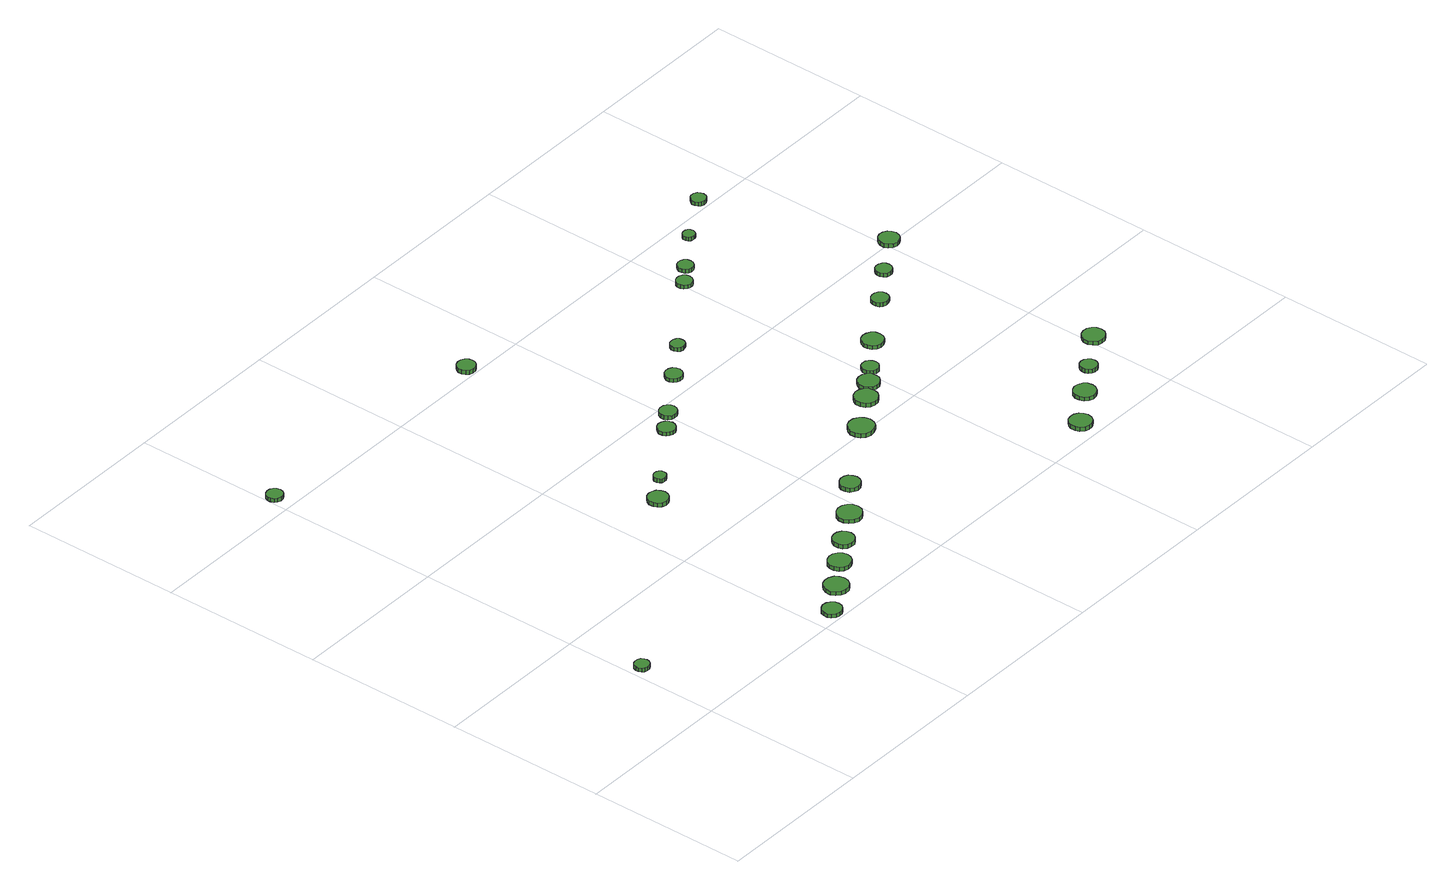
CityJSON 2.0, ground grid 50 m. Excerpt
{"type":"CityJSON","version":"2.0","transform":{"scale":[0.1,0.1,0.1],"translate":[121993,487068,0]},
"CityObjects":{
"tree1":{"type":"SolitaryVegetationObject","attributes":{"function":"something"},"geometry":[{"type":"MultiSurface","lod":"1","boundaries":[[[0,1,2,3,4,5,6,7,8,9,10,11,12,13,14]],[[15,16,17,18,19,20,21,22,23,24,25,26,27,28,29]],[[0,29,28,1]],[[1,28,27,2]],[[2,27,26,3]],[[3,26,25,4]],[[4,25,24,5]],[[5,24,23,6]],[[6,23,22,7]],[[7,22,21,8]],[[8,21,20,9]],[[9,20,19,10]],[[10,19,18,11]],[[11,18,17,12]],[[12,17,16,13]],[[13,16,15,14]],[[14,15,29,0]]]}]},
"tree2":{"type":"SolitaryVegetationObject","attributes":{"function":"something"},"geometry":[{"type":"MultiSurface","lod":"1","boundaries":[[[30,31,32,33,34,35,36,37,38,39,40,41,42,43,44]],[[45,46,47,48,49,50,51,52,53,54,55,56,57,58,59]],[[30,59,58,31]],[[31,58,57,32]],[[32,57,56,33]],[[33,56,55,34]],[[34,55,54,35]],[[35,54,53,36]],[[36,53,52,37]],[[37,52,51,38]],[[38,51,50,39]],[[39,50,49,40]],[[40,49,48,41]],[[41,48,47,42]],[[42,47,46,43]],[[43,46,45,44]],[[44,45,59,30]]]}]},
"tree3":{"type":"SolitaryVegetationObject","attributes":{"function":"something"},"geometry":[{"type":"MultiSurface","lod":"1","boundaries":[[[60,61,62,63,64,65,66,67,68,69,70,71,72,73,74]],[[75,76,77,78,79,80,81,82,83,84,85,86,87,88,89]],[[60,89,88,61]],[[61,88,87,62]],[[62,87,86,63]],[[63,86,85,64]],[[64,85,84,65]],[[65,84,83,66]],[[66,83,82,67]],[[67,82,81,68]],[[68,81,80,69]],[[69,80,79,70]],[[70,79,78,71]],[[71,78,77,72]],[[72,77,76,73]],[[73,76,75,74]],[[74,75,89,60]]]}]},
"tree4":{"type":"SolitaryVegetationObject","attributes":{"function":"something"},"geometry":[{"type":"MultiSurface","lod":"1","boundaries":[[[90,91,92,93,94,95,96,97,98,99,100,101,102,103,104]],[[105,106,107,108,109,110,111,112,113,114,115,116,117,118,119]],[[90,119,118,91]],[[91,118,117,92]],[[92,117,116,93]],[[93,116,115,94]],[[94,115,114,95]],[[95,114,113,96]],[[96,113,112,97]],[[97,112,111,98]],[[98,111,110,99]],[[99,110,109,100]],[[100,109,108,101]],[[101,108,107,102]],[[102,107,106,103]],[[103,106,105,104]],[[104,105,119,90]]]}]},
"tree5":{"type":"SolitaryVegetationObject","attributes":{"function":"something"},"geometry":[{"type":"MultiSurface","lod":"1","boundaries":[[[120,121,122,123,124,125,126,127,128,129,130,131,132,133,134]],[[135,136,137,138,139,140,141,142,143,144,145,146,147,148,149]],[[120,149,148,121]],[[121,148,147,122]],[[122,147,146,123]],[[123,146,145,124]],[[124,145,144,125]],[[125,144,143,126]],[[126,143,142,127]],[[127,142,141,128]],[[128,141,140,129]],[[129,140,139,130]],[[130,139,138,131]],[[131,138,137,132]],[[132,137,136,133]],[[133,136,135,134]],[[134,135,149,120]]]}]},
"tree6":{"type":"SolitaryVegetationObject","attributes":{"function":"something"},"geometry":[{"type":"MultiSurface","lod":"1","boundaries":[[[150,151,152,153,154,155,156,157,158,159,160,161,162,163,164]],[[165,166,167,168,169,170,171,172,173,174,175,176,177,178,179]],[[150,179,178,151]],[[151,178,177,152]],[[152,177,176,153]],[[153,176,175,154]],[[154,175,174,155]],[[155,174,173,156]],[[156,173,172,157]],[[157,172,171,158]],[[158,171,170,159]],[[159,170,169,160]],[[160,169,168,161]],[[161,168,167,162]],[[162,167,166,163]],[[163,166,165,164]],[[164,165,179,150]]]}]},
"tree7":{"type":"SolitaryVegetationObject","attributes":{"function":"something"},"geometry":[{"type":"MultiSurface","lod":"1","boundaries":[[[180,181,182,183,184,185,186,187,188,189,190,191,192,193,194]],[[195,196,197,198,199,200,201,202,203,204,205,206,207,208,209]],[[180,209,208,181]],[[181,208,207,182]],[[182,207,206,183]],[[183,206,205,184]],[[184,205,204,185]],[[185,204,203,186]],[[186,203,202,187]],[[187,202,201,188]],[[188,201,200,189]],[[189,200,199,190]],[[190,199,198,191]],[[191,198,197,192]],[[192,197,196,193]],[[193,196,195,194]],[[194,195,209,180]]]}]},
"tree8":{"type":"SolitaryVegetationObject","attributes":{"function":"something"},"geometry":[{"type":"MultiSurface","lod":"1","boundaries":[[[210,211,212,213,214,215,216,217,218,219,220,221,222,223,224]],[[225,226,227,228,229,230,231,232,233,234,235,236,237,238,239]],[[210,239,238,211]],[[211,238,237,212]],[[212,237,236,213]],[[213,236,235,214]],[[214,235,234,215]],[[215,234,233,216]],[[216,233,232,217]],[[217,232,231,218]],[[218,231,230,219]],[[219,230,229,220]],[[220,229,228,221]],[[221,228,227,222]],[[222,227,226,223]],[[223,226,225,224]],[[224,225,239,210]]]}]},
"tree9":{"type":"SolitaryVegetationObject","attributes":{"function":"something"},"geometry":[{"type":"MultiSurface","lod":"1","boundaries":[[[240,241,242,243,244,245,246,247,248,249,250,251,252,253,254]],[[255,256,257,258,259,260,261,262,263,264,265,266,267,268,269]],[[240,269,268,241]],[[241,268,267,242]],[[242,267,266,243]],[[243,266,265,244]],[[244,265,264,245]],[[245,264,263,246]],[[246,263,262,247]],[[247,262,261,248]],[[248,261,260,249]],[[249,260,259,250]],[[250,259,258,251]],[[251,258,257,252]],[[252,257,256,253]],[[253,256,255,254]],[[254,255,269,240]]]}]},
"tree10":{"type":"SolitaryVegetationObject","attributes":{"function":"something"},"geometry":[{"type":"MultiSurface","lod":"1","boundaries":[[[270,271,272,273,274,275,276,277,278,279,280,281,282,283,284]],[[285,286,287,288,289,290,291,292,293,294,295,296,297,298,299]],[[270,299,298,271]],[[271,298,297,272]],[[272,297,296,273]],[[273,296,295,274]],[[274,295,294,275]],[[275,294,293,276]],[[276,293,292,277]],[[277,292,291,278]],[[278,291,290,279]],[[279,290,289,280]],[[280,289,288,281]],[[281,288,287,282]],[[282,287,286,283]],[[283,286,285,284]],[[284,285,299,270]]]}]},
"tree11":{"type":"SolitaryVegetationObject","attributes":{"function":"something"},"geometry":[{"type":"MultiSurface","lod":"1","boundaries":[[[300,301,302,303,304,305,306,307,308,309,310,311,312,313,314]],[[315,316,317,318,319,320,321,322,323,324,325,326,327,328,329]],[[300,329,328,301]],[[301,328,327,302]],[[302,327,326,303]],[[303,326,325,304]],[[304,325,324,305]],[[305,324,323,306]],[[306,323,322,307]],[[307,322,321,308]],[[308,321,320,309]],[[309,320,319,310]],[[310,319,318,311]],[[311,318,317,312]],[[312,317,316,313]],[[313,316,315,314]],[[314,315,329,300]]]}]},
"tree12":{"type":"SolitaryVegetationObject","attributes":{"function":"something"},"geometry":[{"type":"MultiSurface","lod":"1","boundaries":[[[330,331,332,333,334,335,336,337,338,339,340,341,342,343,344]],[[345,346,347,348,349,350,351,352,353,354,355,356,357,358,359]],[[330,359,358,331]],[[331,358,357,332]],[[332,357,356,333]],[[333,356,355,334]],[[334,355,354,335]],[[335,354,353,336]],[[336,353,352,337]],[[337,352,351,338]],[[338,351,350,339]],[[339,350,349,340]],[[340,349,348,341]],[[341,348,347,342]],[[342,347,346,343]],[[343,346,345,344]],[[344,345,359,330]]]}]},
"tree13":{"type":"SolitaryVegetationObject","attributes":{"function":"something"},"geometry":[{"type":"MultiSurface","lod":"1","boundaries":[[[360,361,362,363,364,365,366,367,368,369,370,371,372,373,374]],[[375,376,377,378,379,380,381,382,383,384,385,386,387,388,389]],[[360,389,388,361]],[[361,388,387,362]],[[362,387,386,363]],[[363,386,385,364]],[[364,385,384,365]],[[365,384,383,366]],[[366,383,382,367]],[[367,382,381,368]],[[368,381,380,369]],[[369,380,379,370]],[[370,379,378,371]],[[371,378,377,372]],[[372,377,376,373]],[[373,376,375,374]],[[374,375,389,360]]]}]},
"tree14":{"type":"SolitaryVegetationObject","attributes":{"function":"something"},"geometry":[{"type":"MultiSurface","lod":"1","boundaries":[[[390,391,392,393,394,395,396,397,398,399,400,401,402,403,404]],[[405,406,407,408,409,410,411,412,413,414,415,416,417,418,419]],[[390,419,418,391]],[[391,418,417,392]],[[392,417,416,393]],[[393,416,415,394]],[[394,415,414,395]],[[395,414,413,396]],[[396,413,412,397]],[[397,412,411,398]],[[398,411,410,399]],[[399,410,409,400]],[[400,409,408,401]],[[401,408,407,402]],[[402,407,406,403]],[[403,406,405,404]],[[404,405,419,390]]]}]},
"tree15":{"type":"SolitaryVegetationObject","attributes":{"function":"something"},"geometry":[{"type":"MultiSurface","lod":"1","boundaries":[[[420,421,422,423,424,425,426,427,428,429,430,431,432,433,434]],[[435,436,437,438,439,440,441,442,443,444,445,446,447,448,449]],[[420,449,448,421]],[[421,448,447,422]],[[422,447,446,423]],[[423,446,445,424]],[[424,445,444,425]],[[425,444,443,426]],[[426,443,442,427]],[[427,442,441,428]],[[428,441,440,429]],[[429,440,439,430]],[[430,439,438,431]],[[431,438,437,432]],[[432,437,436,433]],[[433,436,435,434]],[[434,435,449,420]]]}]},
"tree16":{"type":"SolitaryVegetationObject","attributes":{"function":"something"},"geometry":[{"type":"MultiSurface","lod":"1","boundaries":[[[450,451,452,453,454,455,456,457,458,459,460,461,462,463,464]],[[465,466,467,468,469,470,471,472,473,474,475,476,477,478,479]],[[450,479,478,451]],[[451,478,477,452]],[[452,477,476,453]],[[453,476,475,454]],[[454,475,474,455]],[[455,474,473,456]],[[456,473,472,457]],[[457,472,471,458]],[[458,471,470,459]],[[459,470,469,460]],[[460,469,468,461]],[[461,468,467,462]],[[462,467,466,463]],[[463,466,465,464]],[[464,465,479,450]]]}]},
"tree17":{"type":"SolitaryVegetationObject","attributes":{"function":"something"},"geometry":[{"type":"MultiSurface","lod":"1","boundaries":[[[480,481,482,483,484,485,486,487,488,489,490,491,492,493,494]],[[495,496,497,498,499,500,501,502,503,504,505,506,507,508,509]],[[480,509,508,481]],[[481,508,507,482]],[[482,507,506,483]],[[483,506,505,484]],[[484,505,504,485]],[[485,504,503,486]],[[486,503,502,487]],[[487,502,501,488]],[[488,501,500,489]],[[489,500,499,490]],[[490,499,498,491]],[[491,498,497,492]],[[492,497,496,493]],[[493,496,495,494]],[[494,495,509,480]]]}]},
"tree18":{"type":"SolitaryVegetationObject","attributes":{"function":"something"},"geometry":[{"type":"MultiSurface","lod":"1","boundaries":[[[510,511,512,513,514,515,516,517,518,519,520,521,522,523,524]],[[525,526,527,528,529,530,531,532,533,534,535,536,537,538,539]],[[510,539,538,511]],[[511,538,537,512]],[[512,537,536,513]],[[513,536,535,514]],[[514,535,534,515]],[[515,534,533,516]],[[516,533,532,517]],[[517,532,531,518]],[[518,531,530,519]],[[519,530,529,520]],[[520,529,528,521]],[[521,528,527,522]],[[522,527,526,523]],[[523,526,525,524]],[[524,525,539,510]]]}]},
"tree19":{"type":"SolitaryVegetationObject","attributes":{"function":"something"},"geometry":[{"type":"MultiSurface","lod":"1","boundaries":[[[540,541,542,543,544,545,546,547,548,549,550,551,552,553,554]],[[555,556,557,558,559,560,561,562,563,564,565,566,567,568,569]],[[540,569,568,541]],[[541,568,567,542]],[[542,567,566,543]],[[543,566,565,544]],[[544,565,564,545]],[[545,564,563,546]],[[546,563,562,547]],[[547,562,561,548]],[[548,561,560,549]],[[549,560,559,550]],[[550,559,558,551]],[[551,558,557,552]],[[552,557,556,553]],[[553,556,555,554]],[[554,555,569,540]]]}]},
"tree20":{"type":"SolitaryVegetationObject","attributes":{"function":"something"},"geometry":[{"type":"MultiSurface","lod":"1","boundaries":[[[570,571,572,573,574,575,576,577,578,579,580,581,582,583,584]],[[585,586,587,588,589,590,591,592,593,594,595,596,597,598,599]],[[570,599,598,571]],[[571,598,597,572]],[[572,597,596,573]],[[573,596,595,574]],[[574,595,594,575]],[[575,594,593,576]],[[576,593,592,577]],[[577,592,591,578]],[[578,591,590,579]],[[579,590,589,580]],[[580,589,588,581]],[[581,588,587,582]],[[582,587,586,583]],[[583,586,585,584]],[[584,585,599,570]]]}]},
"tree21":{"type":"SolitaryVegetationObject","attributes":{"function":"something"},"geometry":[{"type":"MultiSurface","lod":"1","boundaries":[[[600,601,602,603,604,605,606,607,608,609,610,611,612,613,614]],[[615,616,617,618,619,620,621,622,623,624,625,626,627,628,629]],[[600,629,628,601]],[[601,628,627,602]],[[602,627,626,603]],[[603,626,625,604]],[[604,625,624,605]],[[605,624,623,606]],[[606,623,622,607]],[[607,622,621,608]],[[608,621,620,609]],[[609,620,619,610]],[[610,619,618,611]],[[611,618,617,612]],[[612,617,616,613]],[[613,616,615,614]],[[614,615,629,600]]]}]},
"tree22":{"type":"SolitaryVegetationObject","attributes":{"function":"something"},"geometry":[{"type":"MultiSurface","lod":"1","boundaries":[[[630,631,632,633,634,635,636,637,638,639,640,641,642,643,644]],[[645,646,647,648,649,650,651,652,653,654,655,656,657,658,659]],[[630,659,658,631]],[[631,658,657,632]],[[632,657,656,633]],[[633,656,655,634]],[[634,655,654,635]],[[635,654,653,636]],[[636,653,652,637]],[[637,652,651,638]],[[638,651,650,639]],[[639,650,649,640]],[[640,649,648,641]],[[641,648,647,642]],[[642,647,646,643]],[[643,646,645,644]],[[644,645,659,630]]]}]},
"tree23":{"type":"SolitaryVegetationObject","attributes":{"function":"something"},"geometry":[{"type":"MultiSurface","lod":"1","boundaries":[[[660,661,662,663,664,665,666,667,668,669,670,671,672,673,674]],[[675,676,677,678,679,680,681,682,683,684,685,686,687,688,689]],[[660,689,688,661]],[[661,688,687,662]],[[662,687,686,663]],[[663,686,685,664]],[[664,685,684,665]],[[665,684,683,666]],[[666,683,682,667]],[[667,682,681,668]],[[668,681,680,669]],[[669,680,679,670]],[[670,679,678,671]],[[671,678,677,672]],[[672,677,676,673]],[[673,676,675,674]],[[674,675,689,660]]]}]},
"tree24":{"type":"SolitaryVegetationObject","attributes":{"function":"something"},"geometry":[{"type":"MultiSurface","lod":"1","boundaries":[[[690,691,692,693,694,695,696,697,698,699,700,701,702,703,704]],[[705,706,707,708,709,710,711,712,713,714,715,716,717,718,719]],[[690,719,718,691]],[[691,718,717,692]],[[692,717,716,693]],[[693,716,715,694]],[[694,715,714,695]],[[695,714,713,696]],[[696,713,712,697]],[[697,712,711,698]],[[698,711,710,699]],[[699,710,709,700]],[[700,709,708,701]],[[701,708,707,702]],[[702,707,706,703]],[[703,706,705,704]],[[704,705,719,690]]]}]},
"tree25":{"type":"SolitaryVegetationObject","attributes":{"function":"something"},"geometry":[{"type":"MultiSurface","lod":"1","boundaries":[[[720,721,722,723,724,725,726,727,728,729,730,731,732,733,734]],[[735,736,737,738,739,740,741,742,743,744,745,746,747,748,749]],[[720,749,748,721]],[[721,748,747,722]],[[722,747,746,723]],[[723,746,745,724]],[[724,745,744,725]],[[725,744,743,726]],[[726,743,742,727]],[[727,742,741,728]],[[728,741,740,729]],[[729,740,739,730]],[[730,739,738,731]],[[731,738,737,732]],[[732,737,736,733]],[[733,736,735,734]],[[734,735,749,720]]]}]},
"tree26":{"type":"SolitaryVegetationObject","attributes":{"function":"something"},"geometry":[{"type":"MultiSurface","lod":"1","boundaries":[[[750,751,752,753,754,755,756,757,758,759,760,761,762,763,764]],[[765,766,767,768,769,770,771,772,773,774,775,776,777,778,779]],[[750,779,778,751]],[[751,778,777,752]],[[752,777,776,753]],[[753,776,775,754]],[[754,775,774,755]],[[755,774,773,756]],[[756,773,772,757]],[[757,772,771,758]],[[758,771,770,759]],[[759,770,769,760]],[[760,769,768,761]],[[761,768,767,762]],[[762,767,766,763]],[[763,766,765,764]],[[764,765,779,750]]]}]},
"tree27":{"type":"SolitaryVegetationObject","attributes":{"function":"something"},"geometry":[{"type":"MultiSurface","lod":"1","boundaries":[[[780,781,782,783,784,785,786,787,788,789,790,791,792,793,794]],[[795,796,797,798,799,800,801,802,803,804,805,806,807,808,809]],[[780,809,808,781]],[[781,808,807,782]],[[782,807,806,783]],[[783,806,805,784]],[[784,805,804,785]],[[785,804,803,786]],[[786,803,802,787]],[[787,802,801,788]],[[788,801,800,789]],[[789,800,799,790]],[[790,799,798,791]],[[791,798,797,792]],[[792,797,796,793]],[[793,796,795,794]],[[794,795,809,780]]]}]},
"tree28":{"type":"SolitaryVegetationObject","attributes":{"function":"something"},"geometry":[{"type":"MultiSurface","lod":"1","boundaries":[[[810,811,812,813,814,815,816,817,818,819,820,821,822,823,824]],[[825,826,827,828,829,830,831,832,833,834,835,836,837,838,839]],[[810,839,838,811]],[[811,838,837,812]],[[812,837,836,813]],[[813,836,835,814]],[[814,835,834,815]],[[815,834,833,816]],[[816,833,832,817]],[[817,832,831,818]],[[818,831,830,819]],[[819,830,829,820]],[[820,829,828,821]],[[821,828,827,822]],[[822,827,826,823]],[[823,826,825,824]],[[824,825,839,810]]]}]},
"tree29":{"type":"SolitaryVegetationObject","attributes":{"function":"something"},"geometry":[{"type":"MultiSurface","lod":"1","boundaries":[[[840,841,842,843,844,845,846,847,848,849,850,851,852,853,854]],[[855,856,857,858,859,860,861,862,863,864,865,866,867,868,869]],[[840,869,868,841]],[[841,868,867,842]],[[842,867,866,843]],[[843,866,865,844]],[[844,865,864,845]],[[845,864,863,846]],[[846,863,862,847]],[[847,862,861,848]],[[848,861,860,849]],[[849,860,859,850]],[[850,859,858,851]],[[851,858,857,852]],[[852,857,856,853]],[[853,856,855,854]],[[854,855,869,840]]]}]},
"tree30":{"type":"SolitaryVegetationObject","attributes":{"function":"something"},"geometry":[{"type":"MultiSurface","lod":"1","boundaries":[[[870,871,872,873,874,875,876,877,878,879,880,881,882,883,884]],[[885,886,887,888,889,890,891,892,893,894,895,896,897,898,899]],[[870,899,898,871]],[[871,898,897,872]],[[872,897,896,873]],[[873,896,895,874]],[[874,895,894,875]],[[875,894,893,876]],[[876,893,892,877]],[[877,892,891,878]],[[878,891,890,879]],[[879,890,889,880]],[[880,889,888,881]],[[881,888,887,882]],[[882,887,886,883]],[[883,886,885,884]],[[884,885,899,870]]]}]},
"tree31":{"type":"SolitaryVegetationObject","attributes":{"function":"something"},"geometry":[{"type":"MultiSurface","lod":"1","boundaries":[[[900,901,902,903,904,905,906,907,908,909,910,911,912,913,914]],[[915,916,917,918,919,920,921,922,923,924,925,926,927,928,929]],[[900,929,928,901]],[[901,928,927,902]],[[902,927,926,903]],[[903,926,925,904]],[[904,925,924,905]],[[905,924,923,906]],[[906,923,922,907]],[[907,922,921,908]],[[908,921,920,909]],[[909,920,919,910]],[[910,919,918,911]],[[911,918,917,912]],[[912,917,916,913]],[[913,916,915,914]],[[914,915,929,900]]]}]}
},
"vertices":[
[64,277,15],[62,286,15],[57,294,15],[49,298,15],[39,299,15],[30,296,15],[23,290,15],[19,281,15],[19,272,15],[23,263,15],[30,257,15],[39,254,15],[49,255,15],[57,260,15],[62,268,15],[62,268,2],[57,260,2],[49,255,2],[39,254,2],[30,257,2],[23,263,2],[19,272,2],[19,281,2],[23,290,2],[30,296,2],[39,299,2],[49,298,2],[57,294,2],[62,286,2],[64,277,2],
[49,1559,17],[47,1569,17],[41,1577,17],[32,1582,17],[22,1583,17],[12,1580,17],[4,1573,17],[0,1564,17],[0,1554,17],[4,1544,17],[12,1537,17],[22,1534,17],[32,1535,17],[41,1540,17],[47,1549,17],[47,1549,5],[41,1540,5],[32,1535,5],[22,1534,5],[12,1537,5],[4,1544,5],[0,1554,5],[0,1564,5],[4,1573,5],[12,1580,5],[22,1583,5],[32,1582,5],[41,1577,5],[47,1569,5],[49,1559,5],
[602,36,14],[600,48,14],[592,58,14],[582,64,14],[569,66,14],[558,62,14],[548,54,14],[543,42,14],[543,30,14],[548,19,14],[558,10,14],[569,7,14],[582,8,14],[592,14,14],[600,24,14],[600,24,2],[592,14,2],[582,8,2],[569,7,2],[558,10,2],[548,19,2],[543,30,2],[543,42,2],[548,54,2],[558,62,2],[569,66,2],[582,64,2],[592,58,2],[600,48,2],[602,36,2],
[704,98,14],[701,113,14],[692,126,14],[678,133,14],[663,135,14],[648,130,14],[637,120,14],[630,106,14],[630,90,14],[637,76,14],[648,65,14],[663,61,14],[678,62,14],[692,70,14],[701,83,14],[701,83,2],[692,70,2],[678,62,2],[663,61,2],[648,65,2],[637,76,2],[630,90,2],[630,106,2],[637,120,2],[648,130,2],[663,135,2],[678,133,2],[692,126,2],[701,113,2],[704,98,2],
[794,161,15],[791,175,15],[782,186,15],[770,194,15],[756,195,15],[742,191,15],[731,181,15],[725,168,15],[725,154,15],[731,140,15],[742,131,15],[756,126,15],[770,128,15],[782,135,15],[791,147,15],[791,147,2],[782,135,2],[770,128,2],[756,126,2],[742,131,2],[731,140,2],[725,154,2],[725,168,2],[731,181,2],[742,191,2],[756,195,2],[770,194,2],[782,186,2],[791,175,2],[794,161,2],
[702,730,20],[699,742,20],[692,753,20],[681,759,20],[668,761,20],[656,757,20],[646,748,20],[641,736,20],[641,723,20],[646,712,20],[656,703,20],[668,699,20],[681,700,20],[692,707,20],[699,717,20],[699,717,7],[692,707,7],[681,700,7],[668,699,7],[656,703,7],[646,712,7],[641,723,7],[641,736,7],[646,748,7],[656,757,7],[668,761,7],[681,759,7],[692,753,7],[699,742,7],[702,730,7],
[878,217,16],[875,230,16],[867,241,16],[855,248,16],[842,249,16],[829,245,16],[819,236,16],[814,224,16],[814,210,16],[819,198,16],[829,189,16],[842,185,16],[855,186,16],[867,193,16],[875,204,16],[875,204,3],[867,193,3],[855,186,3],[842,185,3],[829,189,3],[819,198,3],[814,210,3],[814,224,3],[819,236,3],[829,245,3],[842,249,3],[855,248,3],[867,241,3],[875,230,3],[878,217,3],
[777,794,16],[775,802,16],[771,808,16],[764,812,16],[756,813,16],[748,810,16],[743,805,16],[739,798,16],[739,790,16],[743,783,16],[748,777,16],[756,775,16],[764,776,16],[771,780,16],[775,786,16],[775,786,3],[771,780,3],[764,776,3],[756,775,3],[748,777,3],[743,783,3],[739,790,3],[739,798,3],[743,805,3],[748,810,3],[756,813,3],[764,812,3],[771,808,3],[775,802,3],[777,794,3],
[987,281,16],[984,296,16],[974,309,16],[961,316,16],[945,318,16],[931,313,16],[919,303,16],[913,288,16],[913,273,16],[919,259,16],[931,248,16],[945,243,16],[961,245,16],[974,253,16],[984,265,16],[984,265,4],[974,253,4],[961,245,4],[945,243,4],[931,248,4],[919,259,4],[913,273,4],[913,288,4],[919,303,4],[931,313,4],[945,318,4],[961,316,4],[974,309,4],[984,296,4],[987,281,4],
[1087,365,21],[1084,377,21],[1077,388,21],[1066,394,21],[1053,395,21],[1041,391,21],[1031,383,21],[1026,371,21],[1026,358,21],[1031,346,21],[1041,338,21],[1053,334,21],[1066,335,21],[1077,342,21],[1084,352,21],[1084,352,8],[1077,342,8],[1066,335,8],[1053,334,8],[1041,338,8],[1031,346,8],[1026,358,8],[1026,371,8],[1031,383,8],[1041,391,8],[1053,395,8],[1066,394,8],[1077,388,8],[1084,377,8],[1087,365,8],
[971,922,17],[968,932,17],[962,941,17],[952,947,17],[941,948,17],[931,945,17],[923,937,17],[918,927,17],[918,916,17],[923,906,17],[931,899,17],[941,895,17],[952,896,17],[962,902,17],[968,911,17],[968,911,5],[962,902,5],[952,896,5],[941,895,5],[931,899,5],[923,906,5],[918,916,5],[918,927,5],[923,937,5],[931,945,5],[941,948,5],[952,947,5],[962,941,5],[968,932,5],[971,922,5],
[854,1532,15],[852,1543,15],[845,1553,15],[835,1559,15],[823,1560,15],[812,1556,15],[804,1548,15],[799,1538,15],[799,1526,15],[804,1516,15],[812,1508,15],[823,1505,15],[835,1506,15],[845,1512,15],[852,1521,15],[852,1521,2],[845,1512,2],[835,1506,2],[823,1505,2],[812,1508,2],[804,1516,2],[799,1526,2],[799,1538,2],[804,1548,2],[812,1556,2],[823,1560,2],[835,1559,2],[845,1553,2],[852,1543,2],[854,1532,2],
[1035,968,15],[1033,979,15],[1026,988,15],[1017,993,15],[1006,994,15],[995,991,15],[987,984,15],[982,973,15],[982,962,15],[987,952,15],[995,945,15],[1006,942,15],[1017,943,15],[1026,948,15],[1033,957,15],[1033,957,2],[1026,948,2],[1017,943,2],[1006,942,2],[995,945,2],[987,952,2],[982,962,2],[982,973,2],[987,984,2],[995,991,2],[1006,994,2],[1017,993,2],[1026,988,2],[1033,979,2],[1035,968,2],
[1325,511,16],[1321,527,16],[1312,540,16],[1297,548,16],[1281,550,16],[1266,545,16],[1254,534,16],[1247,519,16],[1247,503,16],[1254,488,16],[1266,477,16],[1281,472,16],[1297,474,16],[1312,482,16],[1321,495,16],[1321,495,3],[1312,482,3],[1297,474,3],[1281,472,3],[1266,477,3],[1254,488,3],[1247,503,3],[1247,519,3],[1254,534,3],[1266,545,3],[1281,550,3],[1297,548,3],[1312,540,3],[1321,527,3],[1325,511,3],
[1179,1065,16],[1176,1076,16],[1170,1085,16],[1160,1090,16],[1149,1091,16],[1139,1088,16],[1131,1080,16],[1126,1070,16],[1126,1059,16],[1131,1049,16],[1139,1042,16],[1149,1039,16],[1160,1040,16],[1170,1045,16],[1176,1054,16],[1176,1054,4],[1170,1045,4],[1160,1040,4],[1149,1039,4],[1139,1042,4],[1131,1049,4],[1126,1059,4],[1126,1070,4],[1131,1080,4],[1139,1088,4],[1149,1091,4],[1160,1090,4],[1170,1085,4],[1176,1076,4],[1179,1065,4],
[1438,589,15],[1435,604,15],[1426,616,15],[1413,623,15],[1399,625,15],[1385,620,15],[1374,610,15],[1368,597,15],[1368,582,15],[1374,568,15],[1385,558,15],[1399,554,15],[1413,555,15],[1426,563,15],[1435,575,15],[1435,575,2],[1426,563,2],[1413,555,2],[1399,554,2],[1385,558,2],[1374,568,2],[1368,582,2],[1368,597,2],[1374,610,2],[1385,620,2],[1399,625,2],[1413,623,2],[1426,616,2],[1435,604,2],[1438,589,2],
[1286,1142,20],[1284,1151,20],[1279,1158,20],[1271,1162,20],[1262,1163,20],[1254,1161,20],[1247,1155,20],[1243,1147,20],[1243,1138,20],[1247,1129,20],[1254,1123,20],[1262,1121,20],[1271,1122,20],[1279,1126,20],[1284,1133,20],[1284,1133,7],[1279,1126,7],[1271,1122,7],[1262,1121,7],[1254,1123,7],[1247,1129,7],[1243,1138,7],[1243,1147,7],[1247,1155,7],[1254,1161,7],[1262,1163,7],[1271,1162,7],[1279,1158,7],[1284,1151,7],[1286,1142,7],
[1496,630,15],[1494,643,15],[1486,654,15],[1474,661,15],[1460,662,15],[1448,658,15],[1438,649,15],[1432,637,15],[1432,623,15],[1438,611,15],[1448,602,15],[1460,598,15],[1474,599,15],[1486,606,15],[1494,617,15],[1494,617,3],[1486,606,3],[1474,599,3],[1460,598,3],[1448,602,3],[1438,611,3],[1432,623,3],[1432,637,3],[1438,649,3],[1448,658,3],[1460,662,3],[1474,661,3],[1486,654,3],[1494,643,3],[1496,630,3],
[1712,56,21],[1709,69,21],[1701,81,21],[1688,88,21],[1674,89,21],[1661,85,21],[1650,75,21],[1645,63,21],[1645,48,21],[1650,36,21],[1661,26,21],[1674,22,21],[1688,23,21],[1701,30,21],[1709,42,21],[1709,42,8],[1701,30,8],[1688,23,8],[1674,22,8],[1661,26,8],[1650,36,8],[1645,48,8],[1645,63,8],[1650,75,8],[1661,85,8],[1674,89,8],[1688,88,8],[1701,81,8],[1709,69,8],[1712,56,8],
[1545,670,15],[1543,680,15],[1537,689,15],[1528,694,15],[1517,695,15],[1507,692,15],[1499,685,15],[1495,675,15],[1495,664,15],[1499,655,15],[1507,648,15],[1517,644,15],[1528,645,15],[1537,651,15],[1543,659,15],[1543,659,3],[1537,651,3],[1528,645,3],[1517,644,3],[1507,648,3],[1499,655,3],[1495,664,3],[1495,675,3],[1499,685,3],[1507,692,3],[1517,695,3],[1528,694,3],[1537,689,3],[1543,680,3],[1545,670,3],
[1831,137,19],[1828,151,19],[1820,162,19],[1807,169,19],[1793,171,19],[1780,166,19],[1770,157,19],[1764,144,19],[1764,130,19],[1770,117,19],[1780,108,19],[1793,103,19],[1807,105,19],[1820,112,19],[1828,123,19],[1828,123,7],[1820,112,7],[1807,105,7],[1793,103,7],[1780,108,7],[1770,117,7],[1764,130,7],[1764,144,7],[1770,157,7],[1780,166,7],[1793,171,7],[1807,169,7],[1820,162,7],[1828,151,7],[1831,137,7],
[1654,744,15],[1652,757,15],[1644,768,15],[1632,774,15],[1619,776,15],[1606,772,15],[1596,763,15],[1590,750,15],[1590,737,15],[1596,724,15],[1606,715,15],[1619,711,15],[1632,713,15],[1644,719,15],[1652,730,15],[1652,730,3],[1644,719,3],[1632,713,3],[1619,711,3],[1606,715,3],[1596,724,3],[1590,737,3],[1590,750,3],[1596,763,3],[1606,772,3],[1619,776,3],[1632,774,3],[1644,768,3],[1652,757,3],[1654,744,3],
[1530,1314,20],[1528,1324,20],[1522,1332,20],[1513,1337,20],[1503,1338,20],[1494,1335,20],[1486,1328,20],[1482,1319,20],[1482,1309,20],[1486,1300,20],[1494,1293,20],[1503,1290,20],[1513,1291,20],[1522,1296,20],[1528,1304,20],[1528,1304,7],[1522,1296,7],[1513,1291,7],[1503,1290,7],[1494,1293,7],[1486,1300,7],[1482,1309,7],[1482,1319,7],[1486,1328,7],[1494,1335,7],[1503,1338,7],[1513,1337,7],[1522,1332,7],[1528,1324,7],[1530,1314,7],
[1924,205,19],[1922,216,19],[1916,224,19],[1907,230,19],[1896,231,19],[1886,228,19],[1878,220,19],[1874,211,19],[1874,200,19],[1878,190,19],[1886,183,19],[1896,180,19],[1907,181,19],[1916,186,19],[1922,195,19],[1922,195,6],[1916,186,6],[1907,181,6],[1896,180,6],[1886,183,6],[1878,190,6],[1874,200,6],[1874,211,6],[1878,220,6],[1886,228,6],[1896,231,6],[1907,230,6],[1916,224,6],[1922,216,6],[1924,205,6],
[1590,1359,18],[1588,1369,18],[1582,1377,18],[1573,1382,18],[1564,1383,18],[1554,1380,18],[1547,1373,18],[1543,1364,18],[1543,1354,18],[1547,1345,18],[1554,1338,18],[1564,1335,18],[1573,1336,18],[1582,1341,18],[1588,1349,18],[1588,1349,6],[1582,1341,6],[1573,1336,6],[1564,1335,6],[1554,1338,6],[1547,1345,6],[1543,1354,6],[1543,1364,6],[1547,1373,6],[1554,1380,6],[1564,1383,6],[1573,1382,6],[1582,1377,6],[1588,1369,6],[1590,1359,6],
[1812,850,15],[1810,861,15],[1803,870,15],[1794,875,15],[1783,876,15],[1773,873,15],[1765,866,15],[1761,856,15],[1761,845,15],[1765,835,15],[1773,828,15],[1783,825,15],[1794,826,15],[1803,831,15],[1810,840,15],[1810,840,2],[1803,831,2],[1794,826,2],[1783,825,2],[1773,828,2],[1765,835,2],[1761,845,2],[1761,856,2],[1765,866,2],[1773,873,2],[1783,876,2],[1794,875,2],[1803,870,2],[1810,861,2],[1812,850,2],
[2051,285,17],[2048,299,17],[2040,310,17],[2028,317,17],[2014,318,17],[2000,314,17],[1990,305,17],[1984,292,17],[1984,278,17],[1990,265,17],[2000,255,17],[2014,251,17],[2028,252,17],[2040,260,17],[2048,271,17],[2048,271,5],[2040,260,5],[2028,252,5],[2014,251,5],[2000,255,5],[1990,265,5],[1984,278,5],[1984,292,5],[1990,305,5],[2000,314,5],[2014,318,5],[2028,317,5],[2040,310,5],[2048,299,5],[2051,285,5],
[1703,1443,19],[1701,1451,19],[1697,1457,19],[1690,1461,19],[1683,1461,19],[1675,1459,19],[1669,1454,19],[1666,1447,19],[1666,1439,19],[1669,1432,19],[1675,1427,19],[1683,1425,19],[1690,1425,19],[1697,1429,19],[1701,1435,19],[1701,1435,7],[1697,1429,7],[1690,1425,7],[1683,1425,7],[1675,1427,7],[1669,1432,7],[1666,1439,7],[1666,1447,7],[1669,1454,7],[1675,1459,7],[1683,1461,7],[1690,1461,7],[1697,1457,7],[1701,1451,7],[1703,1443,7],
[1923,929,15],[1921,939,15],[1915,947,15],[1906,952,15],[1896,953,15],[1886,950,15],[1878,943,15],[1874,934,15],[1874,923,15],[1878,914,15],[1886,907,15],[1896,904,15],[1906,905,15],[1915,910,15],[1921,919,15],[1921,919,3],[1915,910,3],[1906,905,3],[1896,904,3],[1886,907,3],[1878,914,3],[1874,923,3],[1874,934,3],[1878,943,3],[1886,950,3],[1896,953,3],[1906,952,3],[1915,947,3],[1921,939,3],[1923,929,3],
[1855,1529,19],[1853,1538,19],[1848,1546,19],[1839,1551,19],[1830,1552,19],[1821,1549,19],[1814,1542,19],[1810,1534,19],[1810,1524,19],[1814,1515,19],[1821,1509,19],[1830,1506,19],[1839,1507,19],[1848,1512,19],[1853,1519,19],[1853,1519,6],[1848,1512,6],[1839,1507,6],[1830,1506,6],[1821,1509,6],[1814,1515,6],[1810,1524,6],[1810,1534,6],[1814,1542,6],[1821,1549,6],[1830,1552,6],[1839,1551,6],[1848,1546,6],[1853,1538,6],[1855,1529,6],
[2051,1009,14],[2048,1022,14],[2041,1032,14],[2030,1039,14],[2017,1040,14],[2005,1036,14],[1995,1027,14],[1990,1016,14],[1990,1003,14],[1995,991,14],[2005,982,14],[2017,978,14],[2030,980,14],[2041,986,14],[2048,996,14],[2048,996,1],[2041,986,1],[2030,980,1],[2017,978,1],[2005,982,1],[1995,991,1],[1990,1003,1],[1990,1016,1],[1995,1027,1],[2005,1036,1],[2017,1040,1],[2030,1039,1],[2041,1032,1],[2048,1022,1],[2051,1009,1]
]}
